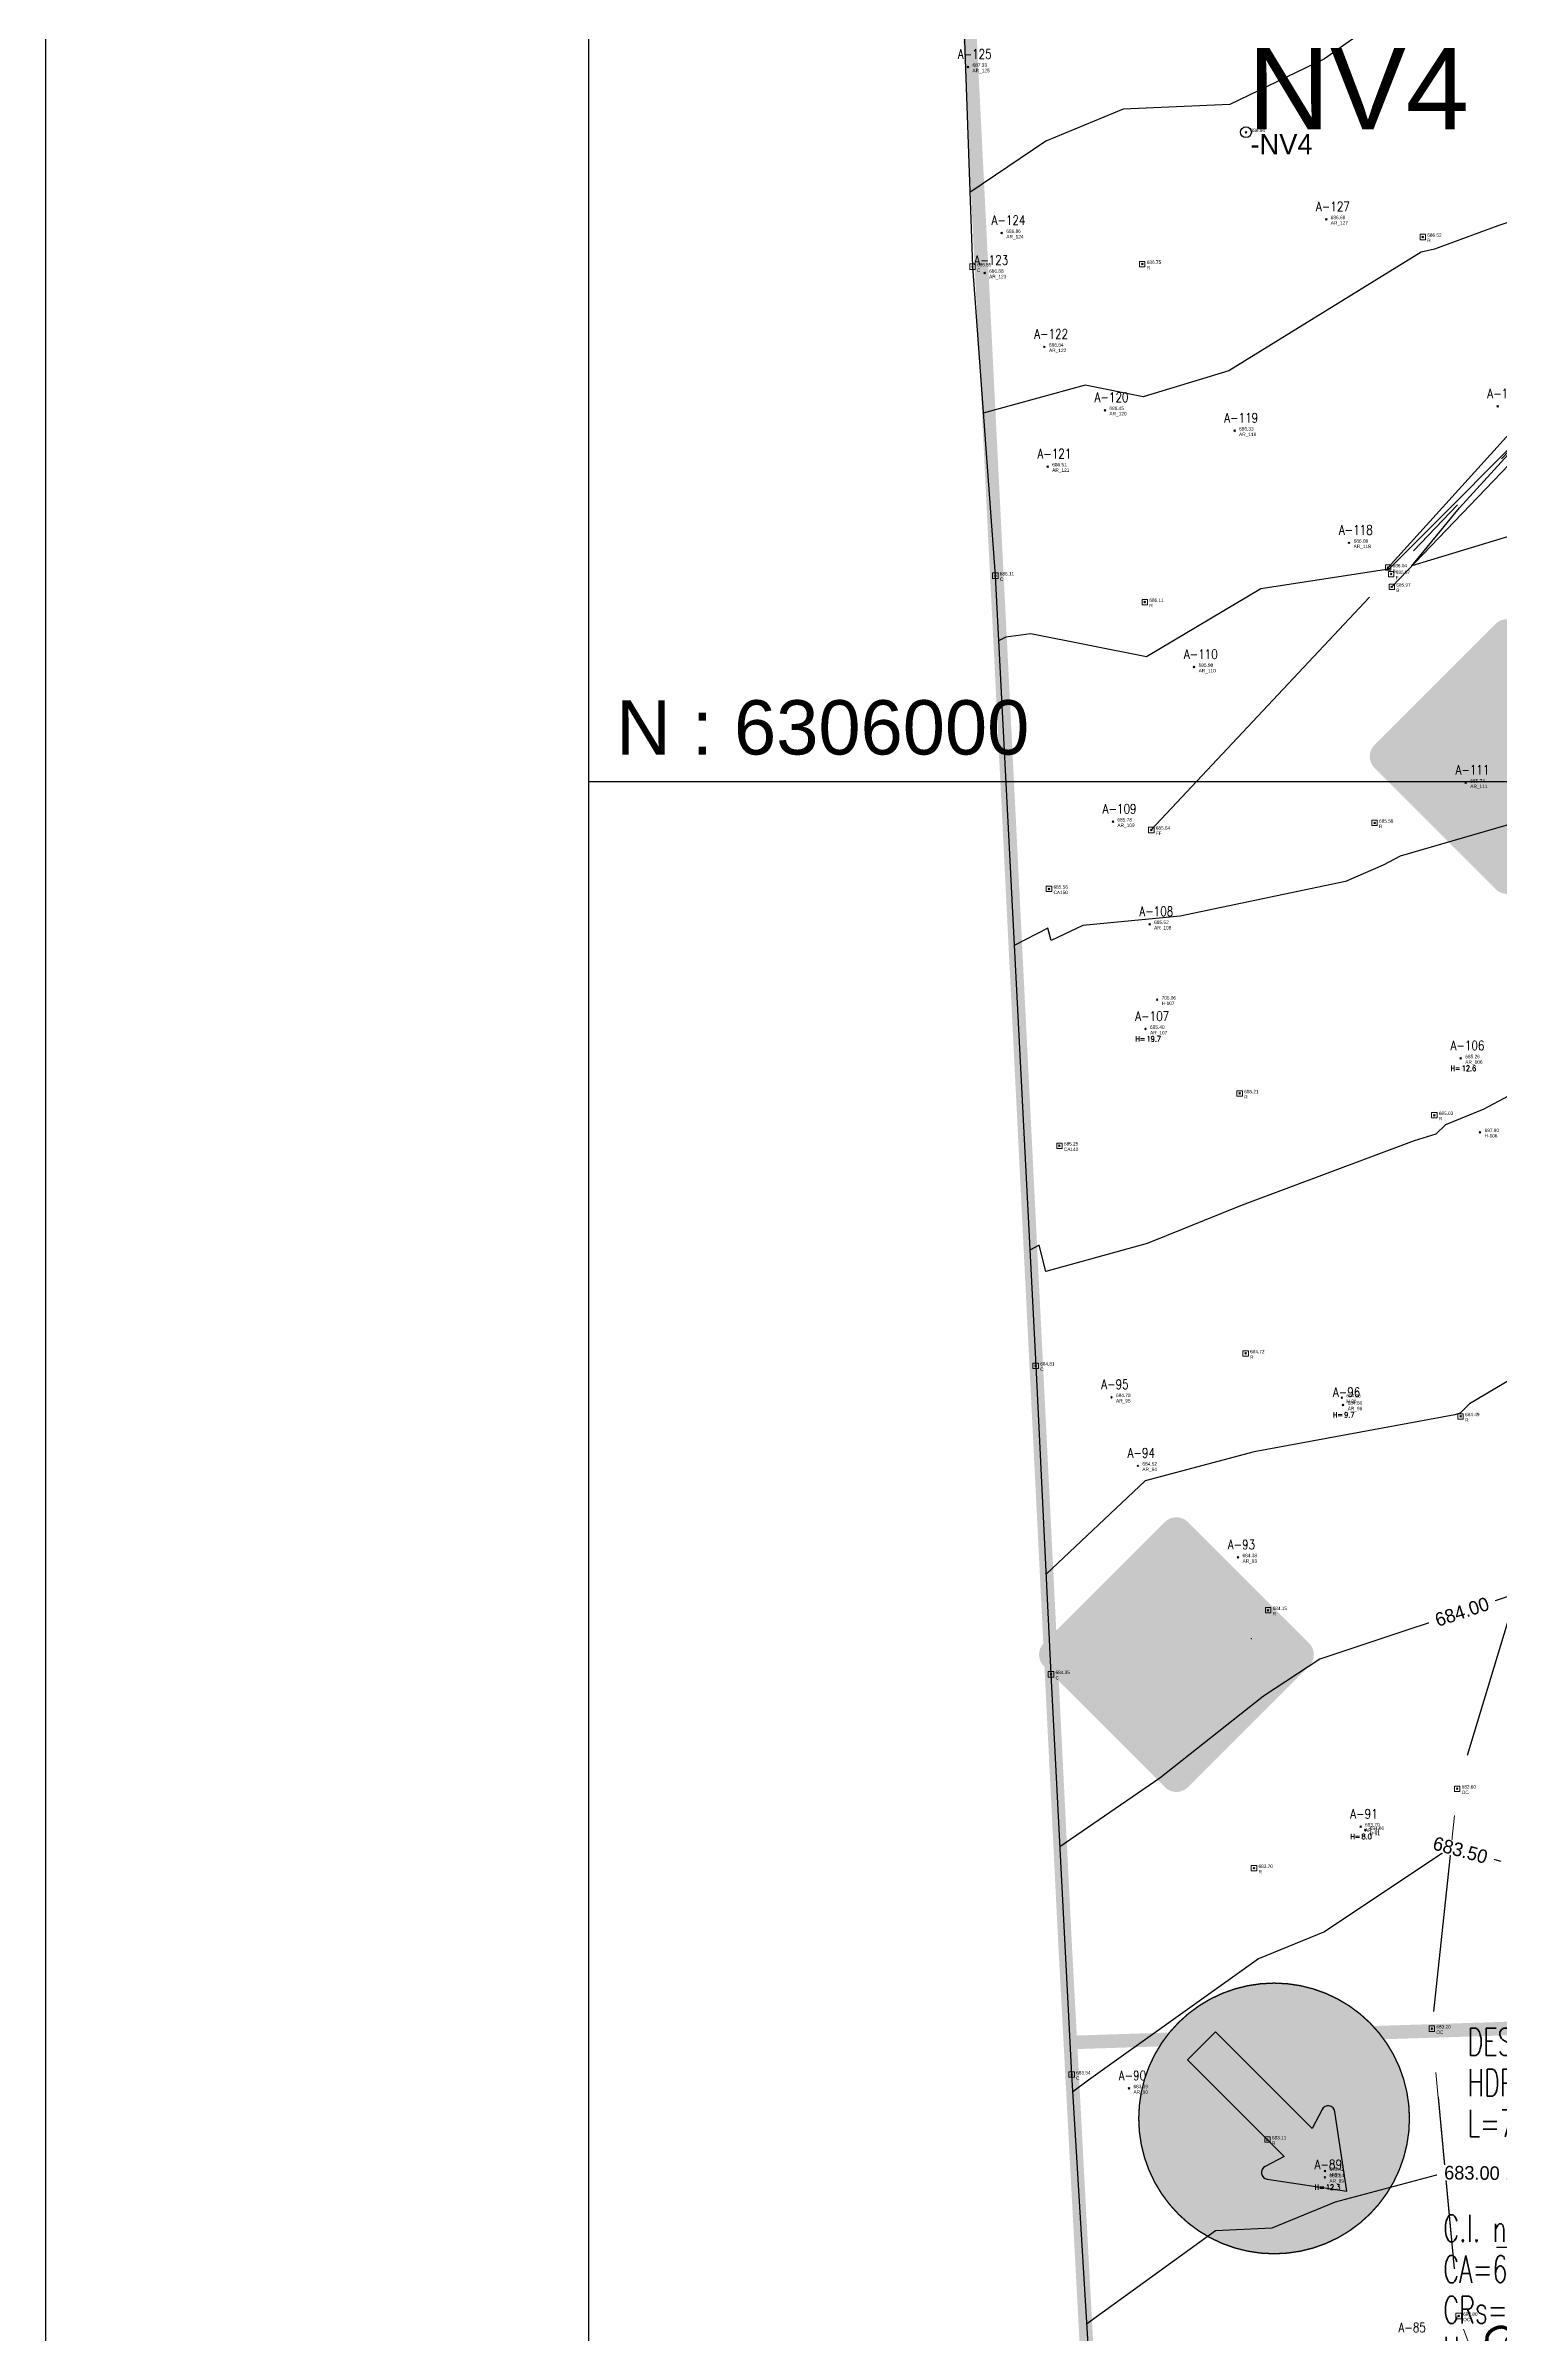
# Model space of a CAD drawing. Extents: x 350769 to 354978, y 6304672 to 6307963.
# Drawn here: x 352180 to 352233.6, y 6305942.8 to 6306027.1 of the extents above; entities that cross this region are included whole.
import ezdxf
from ezdxf import colors
from ezdxf.entities.mleader import LeaderData, LeaderLine
from ezdxf.math import Vec2, Vec3

# ---------------------------------------------------------------- set-up
doc = ezdxf.new("R2010")
doc.units = 0
doc.header["$PDMODE"] = 35
doc.header["$PDSIZE"] = 0.03
for name, pattern in [('4.0 - LO RECABARREN - DESNIVEL NUEVO$0$HIDDEN', [0.375, 0.25, -0.125]), ('CONTINUOS', [0]), ('DASHDOT', [1, 0.5, -0.25, 0, -0.25]), ('DASHED', [19.049999999999997, 12.7, -6.35]), ('HIDDEN', [9.524999999999999, 6.35, -3.175]), ('PHANTOM', [23.500000000000004, 11.75, -2.35, 2.35, -2.35, 2.35, -2.35])]:
    doc.linetypes.add(name, pattern=pattern)
doc.layers.get('0').update_dxf_attribs({"linetype": 'CONTINUOUS'})
doc.layers.get('Defpoints').update_dxf_attribs({"linetype": 'CONTINUOUS'})
for name, color, linetype in [('-LAMINA 1_1250', 1, 'CONTINUOUS'), ('0.10', 4, 'CONTINUOUS'), ('00_Señal proy 01', 7, 'CONTINUOUS'), ('02_Geo ext_Acotamiento', 7, 'CONTINUOUS'), ('03_S2_Pav ext_Borde vereda', 7, 'CONTINUOUS'), ('05_All ext_Txt', 4, 'CONTINUOUS'), ('1-ARBOL H1', 7, 'CONTINUOUS'), ('1-ARBOL H2', 1, 'CONTINUOUS'), ('1-ARBOL H3', 241, 'CONTINUOUS'), ('1-ARBOL NOMBRE', 3, 'CONTINUOUS'), ('1-ARBOL PTO', 7, 'CONTINUOUS'), ('1-CAMINO DE TIERRA', 252, 'HIDDEN'), ('1-CANAL', 150, 'PHANTOM'), ('1-CERCO', 252, 'CERCO_LINE'), ('1-coordenadas', 8, 'CONTINUOUS'), ('1-PRS', 6, 'CONTINUOUS'), ('1-TEXTOS', 7, 'CONTINUOUS'), ('3-CANAL FDO', 141, 'PHANTOM'), ('AG-PAISAJISMO', 7, 'CONTINUOUS'), ('C-TINN', 5, 'CONTINUOUS'), ('C-TOPO-MAJR', 9, 'CONTINUOUS'), ('C-TOPO-MINR', 8, 'CONTINUOUS'), ('SENAZUL', 252, 'CONTINUOUS'), ('SENBLANCO', 254, 'CONTINUOUS'), ('SENBORDE', 9, 'CONTINUOUS'), ('V-NODE-TEXT DIC 2012', 31, 'CONTINUOUS')]:
    doc.layers.add(name, color=color, linetype=linetype)
doc.layers.add('0_ASD_LINEA OFICIAL', color=253, linetype='DASHDOT', lineweight=20)
doc.layers.add('0_ASD_TOPOGRAFIA_ELEMENTOS', color=9, linetype='CONTINUOS', lineweight=5, true_color=0xbdbdbd)
doc.layers.get('00_Señal proy 01').off()
doc.styles.add('A', font='arial.ttf', dxfattribs={"height": 2})
doc.styles.add('ROMANS', font='romans.shx', dxfattribs={"width": 0.65})
doc.linetypes.add('CERCO_LINE', pattern='A,0.5,-0.2,[" X ",STANDARD,S=0.1,R=0,X=-0.1,Y=-0.05],-0.25', length=0.95)
doc.dimstyles.new('Principal', dxfattribs={"dimscale": 0, "dimtxt": 2, "dimasz": 2, "dimexe": 1, "dimexo": 1, "dimtad": 1, "dimrnd": 0.05, "dimzin": 1, "dimtxsty": 'ROMANS', "dimcen": 2.5, "dimclrt": 2, "dimaunit": 2, "dimadec": 0, "dimazin": 0, "dimtfac": 1, "dimtmove": 0, "dimatfit": 3, "dimfxl": 1, "dimfxlon": 1, "dimarcsym": 0})

# ---------------------------------------------------------------- blocks, each defined once
blk = doc.blocks.new('COORDENADAS')
at = {"layer": '-LAMINA 1_1250'}
blk.add_lwpolyline([(0, 0), (1436.25, 0), (1436.25, -923.4793331762776), (0, -923.4793331762776)], close=True, dxfattribs=at)
at = {"layer": '1-coordenadas'}
for p, q in [((20, -900.625), (20, -0.625)), ((20, -200.625), (1420, -200.625))]:
    blk.add_line(p, q, dxfattribs=at)
at = {"layer": '1-coordenadas', "style": 'A'}
blk.add_text('N : 6306000', height=2, dxfattribs=at).set_placement((21, -199.625))
blk = doc.blocks.new('RO-06a')
at = {"layer": 'SENAZUL'}
h = blk.add_hatch(color=152, dxfattribs=at)
edge = h.paths.add_edge_path(flags=16)
edge.add_arc((-0.2118499021169055, -1.990255437050621), 0.2525065328970229, 117.079786851741, 261.5435089474032)
edge.add_line((-0.2489830924896523, -2.240016673691571), (2.674693582695909, -2.674693582579494))
edge.add_line((2.674693582695909, -2.674693582579494), (2.240016673284117, 0.2489830926060677))
edge.add_arc((1.990255436930826, 0.2118499020366406), 0.2525065326414146, 8.456491106338774, 152.9202132019877)
edge.add_line((1.765430321916938, 0.3267986588180065), (1.407573903212324, -0.3731228755787015))
edge.add_line((1.407573903212324, -0.3731228755787015), (-2.157468068646267, 3.191919095814228))
edge.add_line((-2.157468068646267, 3.191919095814228), (-3.191919096570928, 2.157468067482114))
edge.add_line((-3.191919096570928, 2.157468067482114), (0.3731228754040785, -1.407573903910816))
edge.add_line((0.3731228754040785, -1.407573903910816), (-0.3267986592254601, -1.765430321916938))
edge = h.paths.add_edge_path()
edge.add_arc((0, -9.313226e-10), 4.98499999998603, 180, 360, ccw=False)
edge.add_arc((0, -9.313226e-10), 4.98499999998603, 0, 180, ccw=False)
at = {"layer": 'SENBLANCO'}
h = blk.add_hatch(color=256, dxfattribs=at)
edge = h.paths.add_edge_path()
edge.add_arc((-0.2118499021169055, -1.990255437050621), 0.2525065328970228, 117.079786851741, 261.5435089474032)
edge.add_line((-0.2489830924896523, -2.240016673691571), (2.674693582695909, -2.674693582579494))
edge.add_line((2.674693582695909, -2.674693582579494), (2.240016673284117, 0.2489830926060677))
edge.add_arc((1.990255436930826, 0.2118499020366406), 0.2525065326414146, 8.456491106338774, 152.9202132019877)
edge.add_line((1.765430321916938, 0.3267986588180065), (1.407573903212324, -0.3731228755787015))
edge.add_line((1.407573903212324, -0.3731228755787015), (-2.157468068646267, 3.191919095814228))
edge.add_line((-2.157468068646267, 3.191919095814228), (-3.191919096570928, 2.157468067482114))
edge.add_line((-3.191919096570928, 2.157468067482114), (0.3731228754040785, -1.407573903910816))
edge.add_line((0.3731228754040785, -1.407573903910816), (-0.3267986592254601, -1.765430321916938))
at = {"layer": 'SENBORDE', "const_width": 0.0501005025125523, "flags": 128}
blk.add_lwpolyline([(4.98499999998603, -9.313226e-10, -1), (-4.98499999998603, -9.313226e-10, -1)], format="xyb", close=True, dxfattribs=at)
at = {"layer": 'SENBORDE'}
blk.add_lwpolyline([(-0.3267986592254601, -1.765430321916938, 0.7296385168050241), (-0.2489830924896523, -2.240016673691571), (2.674693582695909, -2.674693582579494), (2.240016673284117, 0.2489830926060677, 0.7296385168049352), (1.765430321916938, 0.3267986588180065), (1.407573903212324, -0.3731228755787015), (-2.157468068646267, 3.191919095814228), (-3.191919096570928, 2.157468067482114), (0.3731228754040785, -1.407573903910816)], format="xyb", close=True, dxfattribs=at)
blk = doc.blocks.new('Árbol Planta 22')
at = {"layer": 'AG-PAISAJISMO', "color": 253, "lineweight": 0, "true_color": 0xbaaaa1}
for radius in [2.25, 0.15]:
    blk.add_circle((0, 0), radius, dxfattribs=at)
blk = doc.blocks.new('*U973')
at = {"layer": '0.10'}
h = blk.add_hatch(color=40, dxfattribs=at)
edge = h.paths.add_edge_path()
edge.add_line((4.883573476574384, -4.034256349317751), (0.4246585632208735, 0.4246585639193441))
edge.add_arc((2.91038e-11, 9.313012e-10), 0.600557899299616, 44.99999998625639, 135.0000000137436)
edge.add_line((-0.4246585631626658, 0.4246585639193441), (-4.883573476516176, -4.034256349317751))
edge.add_arc((-4.458914913062472, -4.458914912771455), 0.600557899814104, 135, 225)
edge.add_line((-4.883573476516176, -4.883573476225159), (-0.4246585631626658, -9.342488389462254))
edge.add_arc((2.91038e-11, -8.917829826474211), 0.600557899299616, 224.9999999862563, 315.0000000137436)
edge.add_line((0.4246585632208735, -9.342488389462254), (4.883573476574384, -4.883573476225159))
edge.add_arc((4.45891491312068, -4.458914912771455), 0.6005578998141039, 315, 405)
at = {"layer": '00_Señal proy 01', "color": 250, "true_color": 0x292929, "xscale": -0.0006255811452336, "yscale": 0.0006255811452336, "zscale": 0.625581145233574, "rotation": 168.6115883574854}
blk.add_blockref('Árbol Planta 22', (2.759125895390753, -3.872104816138766), dxfattribs=at)
blk = doc.blocks.new('*U954')
at = {"layer": '0.10'}
h = blk.add_hatch(color=40, dxfattribs=at)
edge = h.paths.add_edge_path()
edge.add_line((4.883573476632591, -4.138417061418295), (0.4246585632790811, 0.3204978518188))
edge.add_arc((5.82077e-11, -0.1041607111692429), 0.6005578993201955, 44.99999998429301, 135.0000000117802)
edge.add_line((-0.4246585631044582, 0.3204978518188), (-4.883573476457968, -4.138417061418295))
edge.add_arc((-4.458914913004264, -4.563075624406338), 0.6005578994848316, 135.000000031414, 225.0000000314139)
edge.add_line((-4.883573476457968, -4.987734188325703), (-0.4246585631044582, -9.446649101562798))
edge.add_arc((5.82077e-11, -9.021990538574755), 0.6005578992790365, 224.9999999882197, 315.000000015707)
edge.add_line((0.4246585632790811, -9.446649101562798), (4.883573476632591, -4.987734188325703))
edge.add_arc((4.458914913178887, -4.563075624406338), 0.6005579001433762, 314.9999999685861, 404.999999968586)
at = {"layer": '00_Señal proy 01', "color": 250, "true_color": 0x292929, "xscale": -0.0006255811452336, "yscale": 0.0006255811452336, "zscale": 0.625581145233574, "rotation": 168.6115883574854}
blk.add_blockref('Árbol Planta 22', (2.75912589544896, -3.97626552823931), dxfattribs=at)
blk = doc.blocks.new('_Dot')
at = {"color": 0, "linetype": 'ByBlock', "lineweight": -2}
blk.add_line((-0.5, 0), (-1, 0), dxfattribs=at)
at = {"color": 0, "linetype": 'ByBlock', "const_width": 0.5}
blk.add_lwpolyline([(-0.25, 0, 1), (0.25, 0, 1)], format="xyb", close=True, dxfattribs=at)
blk = doc.blocks.new('*D1230')
at = {"layer": '02_Geo ext_Acotamiento', "color": 0, "lineweight": -2, "transparency": 16777216}
blk.add_line((352242.8942710834, 6305954.218060599), (352247.9448509589, 6305954.86359322), dxfattribs=at)
at = {"layer": '02_Geo ext_Acotamiento', "color": 0, "transparency": 16777216}
blk.add_solid([(352247.9237205949, 6305955.028914983), (352247.9659813229, 6305954.698271456), (352248.9367815401, 6305954.990375403)], dxfattribs=at)
at = {"layer": 'Defpoints', "color": 0, "transparency": 16777216}
for p in [(352248.9367815401, 6305954.990375403), (352199.3402524825, 6305948.651266195)]:
    blk.add_point(p, dxfattribs=at)
at = {"layer": '02_Geo ext_Acotamiento', "color": 2, "transparency": 16777216, "insert": (352244.6857002594, 6305955.362152151), "char_height": 1, "attachment_point": 5, "rotation": 7.283686336438895, "style": 'ROMANS'}
blk.add_mtext('R50,00', dxfattribs=at)
blk = doc.blocks.new('A$C27410629')
at = {"layer": '0_ASD_LINEA OFICIAL', "ltscale": 8, "const_width": 0.5}
for points in [[(110.9320621097566, 1279.578054116107), (99.95274784572575, 1346.361128236935), (6.683858130549197, 1333.56376875378), (11.31719412964594, 1240.806884042917), (13.57647121029731, 1195.445541656865), (13.7703287539498, 1191.843586273683), (39.5238239384571, 1192.667044975913)], [(61.85169161810154, 1118.103795091453), (61.85169161815975, 1118.103795091453), (17.77193535112656, 1116.644646097827), (16.44336055009626, 1141.555059551551), (16.44336055009626, 1141.555059551551), (15.7726491090134, 1154.201475947993), (13.7703287539498, 1191.843586273683), (39.52382393844515, 1192.667044975913)]]:
    blk.add_lwpolyline(points, dxfattribs=at)
blk = doc.blocks.new('TOPOGRAFIA')
at = {"layer": '1-ARBOL H1', "color": 9, "lineweight": 0, "true_color": 0xbdbdbd}
for p in [(390220.5, 6302990.887), (390232.11, 6302989.804), (390227.778, 6302977.04), (390228.418, 6302961.507999999), (390227.104, 6302948.587)]:
    blk.add_point(p, dxfattribs=at)
at = {"layer": '1-ARBOL PTO', "color": 9, "lineweight": 0, "true_color": 0xbdbdbd}
for p in [(390213.9620000001, 6303026.326), (390227.154, 6303020.711), (390215.2070000001, 6303020.206), (390214.573, 6303018.737000001), (390216.779, 6303016.017000001), (390219.003, 6303013.682999999), (390233.464, 6303013.825), (390223.778, 6303012.924), (390216.896, 6303011.606000001), (390227.9960000001, 6303008.797), (390222.288, 6303004.221), (390232.293, 6302999.958), (390219.298, 6302998.526000001), (390220.65, 6302994.749), (390220.5, 6302990.887), (390232.11, 6302989.804), (390219.2470000001, 6302977.326), (390227.778, 6302977.04), (390220.217, 6302974.799), (390223.9050000001, 6302971.424), (390228.418, 6302961.507999999), (390219.89, 6302951.865), (390227.104, 6302948.587)]:
    blk.add_point(p, dxfattribs=at)
at = {"layer": '1-CAMINO DE TIERRA', "color": 9, "lineweight": 0, "true_color": 0xbdbdbd, "flags": 128}
blk.add_lwpolyline([(390256.163, 6302982.562000001), (390245.9810000001, 6302983.731000001), (390239.089, 6302980.848999999), (390235.226, 6302973.646000001), (390231.977, 6302962.903), (390231.044, 6302954.066000001), (390232.031, 6302943.482000001), (390235.3660000001, 6302934.607999999), (390240.4520000001, 6302925.339), (390242.55, 6302915.677), (390243.9960000001, 6302905.507), (390245.048, 6302899.101), (390249.723, 6302894.042), (390254.669, 6302892.884), (390261.294, 6302892.378), (390267.199, 6302891.5), (390271.565, 6302889.01), (390275.217, 6302883.357999999), (390277.469, 6302876.31), (390279.29, 6302869.83), (390281.164, 6302861.143999999), (390282.7070000001, 6302850.98), (390283.3820000001, 6302844.566000001), (390283.607, 6302835.943), (390283.558, 6302827.859), (390283.929, 6302819.225), (390285.3020000001, 6302805.98), (390286.075, 6302792.348)], dxfattribs=at)
at = {"layer": '1-CANAL', "color": 9, "lineweight": 0, "true_color": 0xbdbdbd, "flags": 128}
for points in [[(390229.568, 6303007.176), (390236.425, 6303014.328), (390242.498, 6303018.614), (390253.383, 6303023.092999999), (390265.345, 6303033.308999999), (390275.159, 6303041.527000001), (390285.304, 6303049.719), (390298.908, 6303060.614), (390306.898, 6303069.489), (390320.364, 6303081.094), (390336.083, 6303093.086)], [(390235.7470000001, 6303014.867000001), (390229.435, 6303007.887)]]:
    blk.add_lwpolyline(points, dxfattribs=at)
at = {"layer": '1-CERCO', "color": 9, "lineweight": 0, "true_color": 0xbdbdbd, "flags": 128}
for points in [[(390327.287, 6303111.502), (390315.346, 6303109.667), (390303.406, 6303108.101), (390293.745, 6303107.091), (390275.9970000001, 6303104.554), (390263.8670000001, 6303102.882999999), (390253.7670000001, 6303101.592), (390243.099, 6303100.007), (390229.695, 6303098.125), (390218.0720000001, 6303096.588), (390210.6470000001, 6303095.276000001), (390210.698, 6303090.299), (390211.101, 6303082.395), (390211.4650000001, 6303072.025), (390211.99, 6303064.212), (390212.694, 6303049.473999999), (390213.1710000001, 6303040.137), (390213.794, 6303028.341), (390214.128, 6303018.97), (390214.968, 6303007.586), (390216.456, 6302978.484), (390217.019, 6302967.12)], [(390217.019, 6302967.12), (390217.7800000001, 6302952.375), (390218.592, 6302938.776000001), (390218.971, 6302931.335), (390219.558, 6302920.385), (390219.898, 6302912.654), (390221.179, 6302887.887), (390221.9160000001, 6302878.948), (390222.415, 6302867.436000001), (390222.989, 6302855.525), (390223.438, 6302847.049), (390223.907, 6302835.257), (390224.514, 6302825.448), (390224.93, 6302816.682999999), (390225.583, 6302806.101), (390226.043, 6302796.827000001), (390226.504, 6302788.467999999), (390227.259, 6302774.44), (390228.075, 6302760.58), (390228.42, 6302751.175), (390228.847, 6302739.443), (390229.973, 6302729.188999999)]]:
    blk.add_lwpolyline(points, dxfattribs=at)
at = {"layer": '1-coordenadas', "color": 9, "linetype": '4.0 - LO RECABARREN - DESNIVEL NUEVO$0$HIDDEN', "lineweight": 0, "ltscale": 50, "true_color": 0xbdbdbd}
for p, q in [((390200, 6302300), (390200, 6303200)), ((390200, 6303000), (390900, 6303000))]:
    blk.add_line(p, q, dxfattribs=at)
at = {"layer": '1-PRS', "color": 9, "lineweight": 0, "true_color": 0xbdbdbd}
blk.add_circle((390224.2, 6303023.922999999), 0.2, dxfattribs=at)
blk.add_point((390224.2, 6303023.922999999), dxfattribs=at)
at = {"layer": '3-CANAL FDO', "color": 9, "lineweight": 0, "true_color": 0xbdbdbd, "flags": 128}
blk.add_lwpolyline([(390220.714, 6302998.221), (390229.547, 6303007.643999999), (390236.165, 6303014.562000001), (390242.274, 6303019.022000001), (390253.3610000001, 6303023.521000001), (390264.915, 6303033.62), (390274.945, 6303042.105), (390285.114, 6303050.336), (390298.859, 6303061.197000001), (390306.659, 6303069.973999999), (390320.114, 6303081.516), (390336.059, 6303093.52)], dxfattribs=at)
at = {"layer": 'C-TINN', "color": 9, "linetype": 'Continuous', "lineweight": 0, "true_color": 0xbdbdbd}
for points, elevation in [([(390230.6100000001, 6303019.963), (390230.6100000001, 6303020.163), (390230.81, 6303020.163), (390230.81, 6303019.963), (390230.6100000001, 6303019.963)], 686.522), ([(390214.0280000001, 6303018.87), (390214.0280000001, 6303019.069999999), (390214.228, 6303019.069999999), (390214.228, 6303018.87), (390214.0280000001, 6303018.87)], 686.854), ([(390220.2800000001, 6303018.964000001), (390220.2800000001, 6303019.164), (390220.48, 6303019.164), (390220.48, 6303018.964000001), (390220.2800000001, 6303018.964000001)], 686.75), ([(390214.868, 6303007.486), (390214.868, 6303007.686), (390215.068, 6303007.686), (390215.068, 6303007.486), (390214.868, 6303007.486)], 686.107), ([(390229.335, 6303007.787), (390229.335, 6303007.987), (390229.535, 6303007.987), (390229.535, 6303007.787), (390229.335, 6303007.787)], 686.039), ([(390229.4470000001, 6303007.544000001), (390229.4470000001, 6303007.744), (390229.647, 6303007.744), (390229.647, 6303007.544000001), (390229.4470000001, 6303007.544000001)], 685.872), ([(390229.4680000001, 6303007.076), (390229.4680000001, 6303007.276), (390229.668, 6303007.276), (390229.668, 6303007.076), (390229.4680000001, 6303007.076)], 685.973), ([(390220.374, 6303006.513), (390220.374, 6303006.713), (390220.574, 6303006.713), (390220.574, 6303006.513), (390220.374, 6303006.513)], 686.114), ([(390220.614, 6302998.121), (390220.614, 6302998.321), (390220.814, 6302998.321), (390220.814, 6302998.121), (390220.614, 6302998.121)], 685.639), ([(390228.8340000001, 6302998.379000001), (390228.8340000001, 6302998.579), (390229.034, 6302998.579), (390229.034, 6302998.379000001), (390228.8340000001, 6302998.379000001)], 685.579), ([(390216.8450000001, 6302995.949), (390216.8450000001, 6302996.148999999), (390217.045, 6302996.148999999), (390217.045, 6302995.949), (390216.8450000001, 6302995.949)], 685.562), ([(390223.869, 6302988.415), (390223.869, 6302988.614999999), (390224.069, 6302988.614999999), (390224.069, 6302988.415), (390223.869, 6302988.415)], 685.214), ([(390231.0350000001, 6302987.613000001), (390231.0350000001, 6302987.813), (390231.235, 6302987.813), (390231.235, 6302987.613000001), (390231.0350000001, 6302987.613000001)], 685.034), ([(390217.2290000001, 6302986.489), (390217.2290000001, 6302986.688999999), (390217.429, 6302986.688999999), (390217.429, 6302986.489), (390217.2290000001, 6302986.489)], 685.253), ([(390224.087, 6302978.837), (390224.087, 6302979.037), (390224.287, 6302979.037), (390224.287, 6302978.837), (390224.087, 6302978.837)], 684.716), ([(390216.3560000001, 6302978.384000001), (390216.3560000001, 6302978.584), (390216.556, 6302978.584), (390216.556, 6302978.384000001), (390216.3560000001, 6302978.384000001)], 684.81), ([(390232.004, 6302976.518), (390232.004, 6302976.717999999), (390232.204, 6302976.717999999), (390232.204, 6302976.518), (390232.004, 6302976.518)], 684.494), ([(390224.9140000001, 6302969.380000001), (390224.9140000001, 6302969.58), (390225.114, 6302969.58), (390225.114, 6302969.380000001), (390224.9140000001, 6302969.380000001)], 684.152), ([(390216.919, 6302967.02), (390216.919, 6302967.22), (390217.119, 6302967.22), (390217.119, 6302967.02), (390216.919, 6302967.02)], 684.351), ([(390231.8770000001, 6302962.803), (390231.8770000001, 6302963.003), (390232.077, 6302963.003), (390232.077, 6302962.803), (390231.8770000001, 6302962.803)], 683.597), ([(390224.395, 6302959.878), (390224.395, 6302960.078), (390224.595, 6302960.078), (390224.595, 6302959.878), (390224.395, 6302959.878)], 683.696), ([(390230.944, 6302953.966), (390230.944, 6302954.165999999), (390231.144, 6302954.165999999), (390231.144, 6302953.966), (390230.944, 6302953.966)], 683.201), ([(390217.6800000001, 6302952.275), (390217.6800000001, 6302952.475), (390217.88, 6302952.475), (390217.88, 6302952.275), (390217.6800000001, 6302952.275)], 683.537), ([(390224.89, 6302949.882), (390224.89, 6302950.081999999), (390225.09, 6302950.081999999), (390225.09, 6302949.882), (390224.89, 6302949.882)], 683.11), ([(390231.9310000001, 6302943.382), (390231.9310000001, 6302943.581999999), (390232.131, 6302943.581999999), (390232.131, 6302943.382), (390231.9310000001, 6302943.382)], 682.8)]:
    blk.add_lwpolyline(points, dxfattribs=dict(at, elevation=elevation))
for p in [(390230.71, 6303020.063, 686.522), (390214.1280000001, 6303018.97, 686.854), (390220.38, 6303019.064, 686.75), (390229.435, 6303007.887, 686.039), (390229.547, 6303007.644, 685.872), (390214.968, 6303007.586, 686.107), (390229.5680000001, 6303007.176, 685.973), (390220.474, 6303006.613, 686.114), (390228.934, 6302998.479, 685.579), (390220.714, 6302998.221, 685.639), (390216.945, 6302996.049, 685.562), (390223.969, 6302988.515, 685.214), (390231.135, 6302987.713, 685.034), (390217.3290000001, 6302986.589, 685.253), (390224.187, 6302978.937, 684.716), (390216.456, 6302978.484, 684.81), (390232.104, 6302976.618, 684.494), (390225.014, 6302969.48, 684.152), (390217.019, 6302967.12, 684.351), (390231.977, 6302962.903, 683.597), (390224.495, 6302959.978, 683.696), (390231.044, 6302954.066, 683.201), (390217.7800000001, 6302952.375, 683.537), (390224.99, 6302949.982, 683.11), (390232.031, 6302943.482, 682.8)]:
    blk.add_point(p, dxfattribs=at)
at = {"layer": 'C-TOPO-MAJR', "color": 9, "linetype": 'Continuous', "lineweight": -3, "true_color": 0xbdbdbd, "elevation": 685}
blk.add_lwpolyline([(390235.8828921418, 6302989.497808936), (390232.9618461539, 6302987.941519231), (390231.5444847162, 6302987.358375547), (390231.1960111112, 6302987.014425926), (390230.3921320755, 6302986.774685535), (390224.0626787149, 6302984.39915261), (390220.5600502793, 6302982.983867784), (390216.8304243793, 6302981.960185101), (390216.579550532, 6302982.921965426), (390216.2380200463, 6302982.747207402)], dxfattribs=at)
at = {"layer": 'C-TOPO-MINR', "color": 9, "linetype": 'Continuous', "lineweight": -3, "true_color": 0xbdbdbd}
for points, elevation in [([(390231.504682353, 6303029.749541176), (390227.0951710324, 6303026.625372882), (390223.5997149644, 6303024.948204276), (390219.675691906, 6303024.771571802), (390216.8350179212, 6303023.594903226), (390214.030472, 6303021.706332)], 687), ([(390253.3825283582, 6303028.574343284), (390249.6639390963, 6303026.517145383), (390241.2645441989, 6303022.959574586), (390239.8802241015, 6303022.569122622), (390233.4764303798, 6303020.472367088), (390231.1480000001, 6303019.611173913), (390230.6519254659, 6303019.508399586), (390223.5638959212, 6303015.133971871), (390220.4169496856, 6303014.169738994), (390218.2758009332, 6303014.601325039), (390214.5260722892, 6303013.575172691)], 686.5), ([(390271.9979205922, 6303027.920978466), (390264.7320761245, 6303024.824709343), (390261.3974538153, 6303022.959955824), (390256.997815625, 6303020.27218125), (390253.3007333334, 6303019.1045), (390252.7359519774, 6303018.80921469), (390250.9600606061, 6303018.202336701), (390245.2496754177, 6303013.758763723), (390242.4817022901, 6303012.115343511), (390236.4200112359, 6303009.803191011), (390230.3115301205, 6303007.951518072), (390232.0623828572, 6303010.088434285), (390235.7757058824, 6303014.155058824), (390229.4611556886, 6303007.830251497), (390224.7480578512, 6303007.098677686), (390220.5316, 6303004.59892), (390216.2817222222, 6303005.444856837), (390215.3561449541, 6303005.320937615), (390215.0907571318, 6303005.185141095)], 686), ([(390235.2903539823, 6302998.826460177), (390229.8821217258, 6302997.253587057), (390229.2530440367, 6302996.918423854), (390227.8593835617, 6302996.322408219), (390221.7785764706, 6302995.046567058), (390218.1964022989, 6302994.706735631), (390217.0220485437, 6302994.150877022), (390216.9046835107, 6302994.600821808), (390215.6643885891, 6302993.966174249)], 685.5), ([(390238.9671, 6302980.95335), (390232.4367073171, 6302977.080292683), (390232.0932333333, 6302976.741277778), (390231.890027027, 6302976.680675675), (390224.5037234043, 6302975.315170213), (390220.4878844985, 6302974.241993921), (390216.8362396514, 6302970.80896732)], 684.5), ([(390234.1483880597, 6302970.08281592), (390226.9209837838, 6302967.678731532), (390224.841, 6302966.312666667), (390221.0252229008, 6302963.292760305), (390217.3471461917, 6302960.761898034)], 684), ([(390233.6018631841, 6302960.225251243), (390231.7484621213, 6302960.738381313), (390227.088139394, 6302957.637086868), (390224.66056314, 6302956.634627987), (390218.4047540984, 6302952.167644029), (390217.817838791, 6302951.741293451)], 683.5), ([(390234.4499690141, 6302948.388143661), (390232.8884307305, 6302948.746987405), (390231.5387306733, 6302948.760802993), (390227.4884193549, 6302947.675548387), (390225.1576993866, 6302946.714730062), (390223.0723433243, 6302946.623253406), (390218.3291738036, 6302943.177691435)], 683)]:
    blk.add_lwpolyline(points, dxfattribs=dict(at, elevation=elevation))
at = {"layer": 'V-NODE-TEXT DIC 2012', "color": 9, "lineweight": 0, "true_color": 0xbdbdbd}
for p in [(390213.962, 6303026.326), (390224.2, 6303023.923), (390227.154, 6303020.711), (390215.207, 6303020.206), (390230.71, 6303020.063), (390214.1280000001, 6303018.97), (390214.573, 6303018.737), (390220.38, 6303019.064), (390216.779, 6303016.017), (390219.0030000001, 6303013.683), (390233.464, 6303013.825), (390223.778, 6303012.924), (390216.896, 6303011.606), (390227.996, 6303008.797), (390229.435, 6303007.887), (390229.547, 6303007.644), (390214.968, 6303007.586), (390229.5680000001, 6303007.176), (390220.474, 6303006.613), (390222.288, 6303004.221), (390232.293, 6302999.958), (390219.298, 6302998.526), (390228.934, 6302998.479), (390220.714, 6302998.221), (390216.945, 6302996.049), (390220.65, 6302994.749), (390220.929, 6302991.967), (390220.5, 6302990.887), (390232.11, 6302989.804), (390223.969, 6302988.515), (390231.135, 6302987.713), (390217.3290000001, 6302986.589), (390232.823, 6302987.085), (390224.187, 6302978.937), (390216.456, 6302978.484), (390219.247, 6302977.326), (390227.73, 6302977.31), (390227.778, 6302977.04), (390232.104, 6302976.618), (390220.217, 6302974.799), (390223.9050000001, 6302971.424), (390225.014, 6302969.48), (390217.019, 6302967.12), (390231.977, 6302962.903), (390228.418, 6302961.508), (390228.5900000001, 6302961.385), (390224.495, 6302959.978), (390231.044, 6302954.066), (390217.7800000001, 6302952.375), (390219.89, 6302951.865), (390224.99, 6302949.982), (390227.104, 6302948.587), (390227.109, 6302948.821), (390232.031, 6302943.482)]:
    blk.add_point(p, dxfattribs=at)
at = {"layer": '1-ARBOL H2', "color": 9, "lineweight": 0, "true_color": 0xbdbdbd, "style": 'ROMANS', "width": 0.8}
for p in [(390220.1230668354, 6302990.425000005), (390231.7330668353, 6302989.342000006), (390227.4010668354, 6302976.578000005), (390228.0410668354, 6302961.046000006), (390226.7270668354, 6302948.125000006)]:
    blk.add_text('H=', height=0.2, dxfattribs=at).set_placement(p)
at = {"layer": '1-ARBOL H3', "color": 9, "lineweight": 0, "true_color": 0xbdbdbd, "style": 'ROMANS', "width": 0.8}
for s, p in [('19.7', (390220.5361939024, 6302990.425000006)), ('12.6', (390232.1461939024, 6302989.342000006)), ('9.7', (390227.8141939024, 6302976.578000006)), ('8.0', (390228.4541939024, 6302961.046000006)), ('12.3', (390227.1401939024, 6302948.125000007))]:
    blk.add_text(s, height=0.2, dxfattribs=at).set_placement(p)
at = {"layer": '1-ARBOL NOMBRE', "color": 9, "lineweight": 0, "true_color": 0xbdbdbd, "style": 'ROMANS', "width": 0.8}
for s, p in [('A-125', (390213.5850668354, 6303026.626000003)), ('A-127', (390226.7770668355, 6303021.011000003)), ('A-124', (390214.8300668354, 6303020.506000003)), ('A-123', (390214.1960668353, 6303019.037000002)), ('A-122', (390216.4020668355, 6303016.317000003)), ('A-117', (390233.0870668353, 6303014.125000003)), ('A-120', (390218.6260668353, 6303013.983000003)), ('A-119', (390223.4010668354, 6303013.224000002)), ('A-121', (390216.5190668354, 6303011.906000002)), ('A-118', (390227.6190668353, 6303009.097000003)), ('A-110', (390221.9110668354, 6303004.521000003)), ('A-111', (390231.9160668354, 6303000.258000002)), ('A-109', (390218.9210668355, 6302998.826000003)), ('A-108', (390220.2730668353, 6302995.049000002)), ('A-107', (390220.1230668354, 6302991.187000003)), ('A-106', (390231.7330668353, 6302990.104000003)), ('A-95', (390218.8700668353, 6302977.626000003)), ('A-96', (390227.4010668354, 6302977.340000003)), ('A-94', (390219.8400668354, 6302975.099000002)), ('A-93', (390223.5280668353, 6302971.724000002)), ('A-91', (390228.0410668354, 6302961.808000003)), ('A-90', (390219.5130668354, 6302952.165000003)), ('A-89', (390226.7270668354, 6302948.887000003)), ('A-85', (390229.8150668355, 6302942.887000003))]:
    blk.add_text(s, height=0.35, dxfattribs=at).set_placement(p)
at = {"layer": '1-coordenadas', "color": 9, "lineweight": 0, "true_color": 0xbdbdbd, "style": 'A'}
blk.add_text('N : 6306000', height=2, dxfattribs=at).set_placement((390201, 6303001))
at = {"layer": '1-PRS', "color": 9, "lineweight": 0, "true_color": 0xbdbdbd, "style": 'A'}
blk.add_text('NV4', height=3, dxfattribs=at).set_placement((390224.2666666701, 6303024.023000003))
at = {"layer": '1-TEXTOS', "color": 9, "lineweight": 0, "true_color": 0xbdbdbd, "style": 'A'}
blk.add_text('CAMINO DE TIERRA', height=1, rotation=295.3230806812517, dxfattribs=at).set_placement((390232.8427735482, 6302942.924667363))
at = {"layer": 'V-NODE-TEXT DIC 2012', "color": 9, "lineweight": 0, "true_color": 0xbdbdbd}
for s, height, p in [('AR_125', 0.127, (390214.1287893219, 6303026.131210678)), ('687.33', 0.127, (390214.1287893219, 6303026.333210678)), ('686.94', 0.127, (390224.3667893219, 6303023.930210678)), ('-NV4', 0.75, (390224.3667893219, 6303023.105210679)), ('686.86', 0.127, (390215.3737893219, 6303020.213210678)), ('AR_127', 0.127, (390227.3207893219, 6303020.516210678)), ('686.68', 0.127, (390227.3207893219, 6303020.718210678)), ('AR_124', 0.127, (390215.3737893219, 6303020.011210678)), ('686.52', 0.125, (390230.8767893219, 6303020.071210678)), ('R', 0.125, (390230.8767893219, 6303019.871210678)), ('686.85', 0.125, (390214.2947893219, 6303018.978210677)), ('C', 0.125, (390214.2947893219, 6303018.778210678)), ('AR_123', 0.127, (390214.7397893219, 6303018.542210678)), ('686.88', 0.127, (390214.7397893219, 6303018.744210677)), ('686.75', 0.125, (390220.5467893219, 6303019.072210678)), ('R', 0.125, (390220.5467893219, 6303018.872210679)), ('686.64', 0.127, (390216.9457893219, 6303016.024210677)), ('AR_122', 0.127, (390216.9457893219, 6303015.822210678)), ('AR_120', 0.127, (390219.1697893219, 6303013.488210678)), ('686.45', 0.127, (390219.1697893219, 6303013.690210678)), ('AR_119', 0.127, (390223.9447893219, 6303012.729210678)), ('686.33', 0.127, (390223.9447893219, 6303012.931210677)), ('AR_121', 0.127, (390217.0627893219, 6303011.411210678)), ('686.51', 0.127, (390217.0627893219, 6303011.613210677)), ('AR_118', 0.127, (390228.1627893219, 6303008.602210678)), ('686.08', 0.127, (390228.1627893219, 6303008.804210678)), ('686.11', 0.125, (390215.1347893219, 6303007.594210678)), ('686.04', 0.125, (390229.6017893219, 6303007.895210678)), ('B', 0.125, (390229.6017893219, 6303007.695210679)), ('685.87', 0.125, (390229.7137893219, 6303007.652210678)), ('C', 0.125, (390215.1347893219, 6303007.394210679)), ('F', 0.125, (390229.7137893219, 6303007.452210679)), ('685.97', 0.125, (390229.7347893219, 6303007.184210678)), ('B', 0.125, (390229.7347893219, 6303006.984210678)), ('686.11', 0.125, (390220.6407893219, 6303006.621210678)), ('R', 0.125, (390220.6407893219, 6303006.421210678)), ('685.98', 0.127, (390222.4547893219, 6303004.228210677)), ('AR_110', 0.127, (390222.4547893219, 6303004.026210678)), ('685.74', 0.127, (390232.4597893219, 6302999.965210677)), ('AR_111', 0.127, (390232.4597893219, 6302999.763210678)), ('AR_109', 0.127, (390219.4647893219, 6302998.331210678)), ('685.78', 0.127, (390219.4647893219, 6302998.533210677)), ('685.64', 0.125, (390220.8807893219, 6302998.229210678)), ('685.58', 0.125, (390229.1007893219, 6302998.487210678)), ('R', 0.125, (390229.1007893219, 6302998.287210679)), ('FF', 0.125, (390220.8807893219, 6302998.029210678)), ('685.56', 0.125, (390217.1117893219, 6302996.057210677)), ('CA150', 0.125, (390217.1117893219, 6302995.857210678)), ('AR_108', 0.127, (390220.8167893219, 6302994.554210678)), ('685.52', 0.127, (390220.8167893219, 6302994.756210677)), ('705.06', 0.125, (390221.0957893219, 6302991.975210678)), ('H-107', 0.125, (390221.0957893219, 6302991.775210679)), ('AR_107', 0.127, (390220.6667893219, 6302990.692210678)), ('685.40', 0.127, (390220.6667893219, 6302990.894210678)), ('685.26', 0.127, (390232.2767893219, 6302989.811210677)), ('AR_106', 0.127, (390232.2767893219, 6302989.609210677)), ('685.21', 0.125, (390224.1357893219, 6302988.523210677)), ('R', 0.125, (390224.1357893219, 6302988.323210678)), ('685.03', 0.125, (390231.3017893219, 6302987.721210678)), ('R', 0.125, (390231.3017893219, 6302987.521210679)), ('685.25', 0.125, (390217.4957893219, 6302986.597210677)), ('CA140', 0.125, (390217.4957893219, 6302986.397210678)), ('697.90', 0.125, (390232.9897893219, 6302987.093210678)), ('H-106', 0.125, (390232.9897893219, 6302986.893210678)), ('684.72', 0.125, (390224.3537893219, 6302978.945210678)), ('684.81', 0.125, (390216.6227893219, 6302978.492210678)), ('C', 0.125, (390216.6227893219, 6302978.292210679)), ('R', 0.125, (390224.3537893219, 6302978.745210678)), ('AR_95', 0.127, (390219.4137893219, 6302977.131210678)), ('684.78', 0.127, (390219.4137893219, 6302977.333210678)), ('694.26', 0.125, (390227.8967893219, 6302977.318210677)), ('H-96', 0.125, (390227.8967893219, 6302977.118210678)), ('AR_96', 0.127, (390227.9447893219, 6302976.845210678)), ('684.60', 0.127, (390227.9447893219, 6302977.047210678)), ('684.49', 0.125, (390232.2707893219, 6302976.626210677)), ('R', 0.125, (390232.2707893219, 6302976.426210678)), ('AR_94', 0.127, (390220.3837893219, 6302974.604210678)), ('684.52', 0.127, (390220.3837893219, 6302974.806210677)), ('AR_93', 0.127, (390224.0717893219, 6302971.229210678)), ('684.38', 0.127, (390224.0717893219, 6302971.431210677)), ('684.15', 0.125, (390225.1807893219, 6302969.488210678)), ('R', 0.125, (390225.1807893219, 6302969.288210679)), ('684.35', 0.125, (390217.1857893219, 6302967.128210678)), ('C', 0.125, (390217.1857893219, 6302966.928210679)), ('683.60', 0.125, (390232.1437893219, 6302962.911210678)), ('OC', 0.125, (390232.1437893219, 6302962.711210678)), ('AR_91', 0.127, (390228.5847893219, 6302961.313210678)), ('683.70', 0.127, (390228.5847893219, 6302961.515210678)), ('691.66', 0.125, (390228.7567893219, 6302961.393210677)), ('H-91', 0.125, (390228.7567893219, 6302961.193210678)), ('683.70', 0.125, (390224.6617893219, 6302959.986210678)), ('R', 0.125, (390224.6617893219, 6302959.786210679)), ('OC', 0.125, (390231.2107893219, 6302953.874210678)), ('683.20', 0.125, (390231.2107893219, 6302954.074210677)), ('683.54', 0.125, (390217.9467893219, 6302952.383210678)), ('C', 0.125, (390217.9467893219, 6302952.183210678)), ('683.39', 0.127, (390220.0567893219, 6302951.872210678)), ('AR_90', 0.127, (390220.0567893219, 6302951.670210678)), ('683.11', 0.125, (390225.1567893219, 6302949.990210677)), ('R', 0.125, (390225.1567893219, 6302949.790210678)), ('683.14', 0.127, (390227.2707893219, 6302948.594210678)), ('695.42', 0.125, (390227.2757893219, 6302948.829210678)), ('H-89', 0.125, (390227.2757893219, 6302948.629210679)), ('AR_89', 0.127, (390227.2707893219, 6302948.392210678)), ('682.80', 0.125, (390232.1977893219, 6302943.490210677)), ('OC', 0.125, (390232.1977893219, 6302943.290210678))]:
    blk.add_text(s, height=height, dxfattribs=at).set_placement(p)
at = {"layer": 'C-TOPO-MINR', "color": 9, "linetype": 'Continuous', "lineweight": 0, "true_color": 0xbdbdbd, "char_height": 0.5, "attachment_point": 5, "bg_fill": 3, "box_fill_scale": 1.0635, "bg_fill_color": 9, "bg_fill_true_color": 13158600, "bg_fill_transparency": 0}
for s, insert, width, rotation in [('684.00', (390232.15663624, 6302969.420290444, 684), 2.50095238095238, 18.398907806887298), ('683.50', (390232.0936840454, 6302960.642803646, 683.5), 2.500952380952381, 344.5247916987687), ('683.00', (390232.5212780417, 6302948.750745595, 683), 2.50095238095238, 359.4135384375951)]:
    blk.add_mtext(s, dxfattribs=dict(at, insert=insert, width=width, rotation=rotation))

msp = doc.modelspace()

# ---------------------------------------------------------------- linework, layer by layer
at = {"layer": '1-CAMINO DE TIERRA', "flags": 128}
msp.add_lwpolyline([(352245.8081906035, 6305983.658736988), (352239.089, 6305980.848999999), (352235.226, 6305973.646000001), (352231.977, 6305962.903), (352231.044, 6305954.066000001), (352232.031, 6305943.482000001), (352235.3660000001, 6305934.607999999), (352240.4520000001, 6305925.339), (352242.55, 6305915.677), (352243.9960000001, 6305905.507), (352245.048, 6305899.101), (352249.723, 6305894.042), (352254.669, 6305892.884), (352261.294, 6305892.378), (352263.6651271677, 6305892.025442905)], dxfattribs=at)
at = {"layer": '1-CERCO', "ltscale": 6, "flags": 128}
for points in [[(352327.287, 6306111.502), (352315.346, 6306109.667), (352303.406, 6306108.101), (352293.745, 6306107.091), (352275.9970000001, 6306104.554), (352263.8670000001, 6306102.882999999), (352253.7670000001, 6306101.592), (352243.099, 6306100.007), (352229.695, 6306098.125), (352218.0720000001, 6306096.588), (352210.6470000001, 6306095.276000001), (352210.698, 6306090.299), (352211.101, 6306082.395), (352211.4650000001, 6306072.025), (352211.99, 6306064.212), (352212.694, 6306049.473999999), (352213.1710000001, 6306040.137), (352213.794, 6306028.341), (352214.128, 6306018.97), (352214.968, 6306007.586), (352216.456, 6305978.484), (352217.019, 6305967.12)], [(352217.019, 6305967.12), (352217.7800000001, 6305952.375), (352218.592, 6305938.776000001), (352218.971, 6305931.335), (352219.558, 6305920.385), (352219.898, 6305912.654), (352221.179, 6305887.887), (352221.9160000001, 6305878.948), (352222.415, 6305867.436000001), (352222.989, 6305855.525), (352223.438, 6305847.049), (352223.907, 6305835.257), (352224.514, 6305825.448), (352224.93, 6305816.682999999), (352225.583, 6305806.101), (352226.043, 6305796.827000001), (352226.504, 6305788.467999999), (352227.259, 6305774.44), (352228.075, 6305760.58), (352228.42, 6305751.175), (352228.847, 6305739.443), (352229.973, 6305729.188999999)]]:
    msp.add_lwpolyline(points, dxfattribs=at)
at = {"layer": '1-PRS'}
msp.add_circle((352224.2, 6306023.922999999), 0.2, dxfattribs=at)
msp.add_point((352224.2, 6306023.922999999), dxfattribs=at)

# ---------------------------------------------------------------- block references
at = {"color": 252, "linetype": 'DASHED'}
msp.add_blockref('COORDENADAS', (352180, 6306200.625), dxfattribs=at)
at = {"layer": '00_Señal proy 01'}
for name, p in [('*U954', (352233.8163084709, 6306005.488021892)), ('*U973', (352221.6380061333, 6305972.303852437)), ('RO-06a', (352225.2348683459, 6305950.760002564))]:
    msp.add_blockref(name, p, dxfattribs=at)
at = {"layer": '03_S2_Pav ext_Borde vereda', "linetype": 'Continuous'}
msp.add_blockref('A$C27410629', (352203.9623478023, 6304761.713605438), dxfattribs=at)

# ---------------------------------------------------------------- texts
at = {"layer": '1-PRS', "style": 'A'}
msp.add_text('NV4', height=3, dxfattribs=at).set_placement((352224.2666666701, 6306024.023000003))
at = {"layer": '1-TEXTOS', "style": 'A'}
msp.add_text('CAMINO DE TIERRA', height=1, rotation=295.3230806812517, dxfattribs=at).set_placement((352232.8427735482, 6305942.924667363))

# ---------------------------------------------------------------- dimensions: what is measured, and where the dimension line sits
at = {"layer": '02_Geo ext_Acotamiento'}
dim = msp.add_radius_dim(center=(352199.3402524825, 6305948.651266195), mpoint=(352248.9367815401, 6305954.990375403), dimstyle='Principal', override={"dimscale": 0, "dimtmove": 1}, dxfattribs=at)
dim.commit()
dim.dimension.update_dxf_attribs({"geometry": '*D1230', "text_midpoint": (352244.8007852778, 6305954.461738975), "dimtype": 164})

# ---------------------------------------------------------------- leaders
at = {"layer": '05_All ext_Txt'}
ml = msp.add_multileader_mtext('Standard', dxfattribs=at)
ml.set_content('{\\C256;DESCARGA SUM \\PHDPE DN 300\\PL=7.4m i=1%min}', color=2, style='ROMANS')
ml.set_leader_properties(color=7)
ml.set_arrow_properties(name='DOT')
ml.build(insert=Vec2(0, 0))
ml.multileader.update_dxf_attribs({"text_left_attachment_type": 6, "text_right_attachment_type": 6, "dogleg_length": 1.040329146316736, "arrow_head_size": 0.5})
ctx = ml.context
ctx.base_point, ctx.char_height, ctx.arrow_head_size, ctx.landing_gap_size, ctx.plane_origin, ctx.plane_x_axis, ctx.plane_y_axis = Vec3(352232.303975459, 6305952.880413183, 7.37148799e-08), 1, 0.5, 0.0500000025053053, Vec3(352266.6099722183, 6305965.695056959, 1.2106072e-08), Vec3(1, -1.387778780781446e-15, -3.517525297178413e-09), Vec3(1.403991249853975e-15, 1, 4.609055430399856e-09)
ctx.left_attachment, ctx.right_attachment = 6, 6
notes = []
notes.append((ctx, [(1, (1, 1, 0), (352243.1228760389, 6305952.880413183, 3.56591234e-08), (-1, 1.387778780781445e-15, 3.517525297178411e-09), 1.040329146316736, [(1, [(352250.4267738376, 6305959.610969189, 4.09889839e-08)], 0, [])])]))
ctx.mtext.insert, ctx.mtext.text_direction, ctx.mtext.rotation, ctx.mtext.line_spacing_factor, ctx.mtext.line_spacing_style, ctx.mtext.flow_direction, ctx.mtext.extrusion = Vec3(352232.3539754615, 6305954.080413183, 7.90698702e-08), Vec3(1, -1.387778780781446e-15, -3.517525297178413e-09), 6.283185307179584, 0.8999999999999998, 2, 5, Vec3(3.517525297178408e-09, -4.609055430399862e-09, 1)
ml = msp.add_multileader_mtext('Standard', dxfattribs=at)
ml.set_content('{\\C256;C.I. n°27\\PCA=682.53^JCRs=681.33^JH=1.20m}', color=2, style='ROMANS')
ml.set_leader_properties(color=7)
ml.set_arrow_properties(name='DOT')
ml.build(insert=Vec2(0, 0))
ml.multileader.update_dxf_attribs({"text_left_attachment_type": 6, "text_right_attachment_type": 6, "dogleg_length": 0.4164050059420628, "arrow_head_size": 0.5})
ctx = ml.context
ctx.base_point, ctx.char_height, ctx.arrow_head_size, ctx.landing_gap_size, ctx.plane_origin, ctx.plane_x_axis, ctx.plane_y_axis = Vec3(352231.4142263745, 6305946.010574516, 1.074374584e-07), 1, 0.5, 0.0500000025053053, Vec3(352287.5338909864, 6305896.070929681, -3.24930872e-08), Vec3(1, -2.775557561562891e-16, -5.041539005118686e-09), Vec3(2.631196363540177e-16, 1, -2.863435111305193e-09)
ctx.left_attachment, ctx.right_attachment = 6, 6
notes.append((ctx, [(1, (1, 1, 0), (352243.0648349657, 6305946.010574516, 4.87004608e-08), (-1, 2.775557561562891e-16, 5.041539005118686e-09), 4.800608586172102, [(0, [(352255.0752269882, 6305958.250799332, -4.68994806e-08)], 0, [])])]))
ctx.mtext.insert, ctx.mtext.text_direction, ctx.mtext.width, ctx.mtext.line_spacing_factor, ctx.mtext.line_spacing_style, ctx.mtext.flow_direction, ctx.mtext.extrusion = Vec3(352231.464226377, 6305947.210574516, 1.037492593e-07), Vec3(1, -2.775557561562891e-16, -5.041539005118686e-09), 6.728604887088298, 0.8999999999999998, 2, 5, Vec3(5.041539005118687e-09, 2.863435111305191e-09, 1)
for ctx, leaders in notes:
    for number, flags, end, landing, length, lines in leaders:
        leader = LeaderData()
        leader.index, (leader.has_last_leader_line, leader.has_dogleg_vector, leader.attachment_direction) = number, flags
        leader.last_leader_point, leader.dogleg_vector, leader.dogleg_length = Vec3(end), Vec3(landing), length
        for number, points, colour, breaks in lines:
            line = LeaderLine()
            line.index, line.vertices, line.color, line.breaks = number, Vec3.list(points), colors.encode_raw_color(colour), breaks
            leader.lines.append(line)
        ctx.leaders.append(leader)

# ---------------------------------------------------------------- next in the draw order: block references
at = {"layer": '0_ASD_TOPOGRAFIA_ELEMENTOS', "color": 30, "true_color": 0xf26507}
msp.add_blockref('TOPOGRAFIA', (-38000, 3000), dxfattribs=at)

doc.saveas('drawing.dxf')
